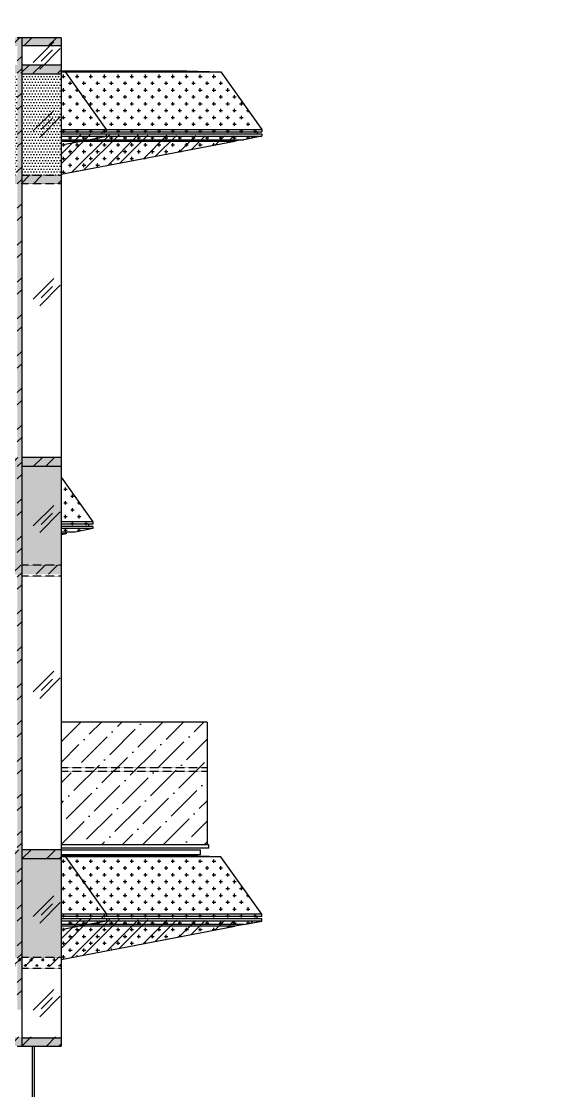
# Model space of a CAD drawing. Extents: x -3378 to 102197, y -3799 to 48702.
# Drawn here: x 8238 to 14126, y 23866 to 35584 of the extents above; entities that cross this region are included whole.
import ezdxf

# ---------------------------------------------------------------- set-up
doc = ezdxf.new("R2010")
doc.units = 0
doc.linetypes.add('HIDDEN', pattern=[0.375, 0.25, -0.125])
for name, color, linetype in [('(圖框)', 7, 'Continuous'), ('0-蝶翼', 7, 'Continuous'), ('GM_SECT_7', 7, 'Continuous'), ('GM_STEL_PRIM', 3, 'Continuous'), ('GM_STEL_SECD', 71, 'Continuous'), ('剖面線 HATCH', 251, 'Continuous'), ('玻璃 GLASS', 4, 'Continuous'), ('螺絲、螺栓', 4, 'Continuous'), ('金屬面材 METAL PANEL', 2, 'Continuous'), ('隱藏線 HIDDEN', 8, 'HIDDEN')]:
    doc.layers.add(name, color=color, linetype=linetype)
doc.styles.add('型式1', font='')
doc.styles.get('型式1').set_extended_font_data('PMingLiU')
pattern_1 = [(0, (-3626.21, -53760.06), (15.875, 31.75), [0, -31.75])]
pattern_2 = [(225, (-3626.2, -53760.06), (202.0558, -202.0558), []), (225, (-3760.9, -53760.06), (202.0558, -202.0558), [])]

# ---------------------------------------------------------------- blocks, each defined once
blk = doc.blocks.new('PLAN-圖框')
at = {"layer": '(圖框)', "color": 4, "linetype": 'Continuous', "lineweight": 0}
blk.add_3dface([(20500, -14391.5), (0, -14391.5), (0, 0), (20500, 0)], dxfattribs=at)
at = {"layer": '(圖框)', "color": 1, "linetype": 'Continuous', "lineweight": 40}
blk.add_3dface([(149.7, -14142.1), (20200.7, -14142.1), (20200.7, -249.4), (149.7, -249.4)], dxfattribs=at)
at = {"layer": '(圖框)', "style": '型式1'}
blk.add_attdef('全球人壽', (13776.3, -13971.5), '', height=124.7, dxfattribs=at)
at = {"style": '型式1', "width": 0.8}
blk.add_attdef('圖號-橫', (17230.3, -13782.2), '', height=103.4, dxfattribs=at)

msp = doc.modelspace()

# ---------------------------------------------------------------- hatches: boundary and pattern name
at = {"layer": 'GM_SECT_7'}
h = msp.add_hatch(dxfattribs=at)
h.set_pattern_fill('ANSI32', color=256, scale=30, angle=180)
h.set_pattern_definition(pattern_2)
h.paths.add_polyline_path([(8673.224, 35315.012), (8673.224, 35405.012), (1005.463, 35405.012), (1005.463, 35315.012)])
h = msp.add_hatch(dxfattribs=at)
h.set_pattern_fill('ANSI32', color=256, scale=30)
h.set_pattern_definition([(45, (-35053.8, -53760.06), (-202.0558, 202.0558), []), (45, (-34919.1, -53760.06), (-202.0558, 202.0558), [])])
h.paths.add_polyline_path([(8245.113, 24755.012), (8245.113, 35405.012), (8193.935, 35405.012), (8193.935, 24755.012)])
h = msp.add_hatch(dxfattribs=at)
h.set_pattern_fill('ANSI32', color=256, scale=30, angle=180)
h.set_pattern_definition(pattern_2)
h.paths.add_polyline_path([(8673.224, 35014.98), (8673.224, 35104.98), (1005.463, 35104.98), (1005.463, 35014.98)])
h = msp.add_hatch(dxfattribs=at)
h.set_pattern_fill('ANSI32', color=256, scale=30, angle=180)
h.set_pattern_definition(pattern_2)
h.paths.add_polyline_path([(5439.57, 33895.012), (5405.46, 33848.513), (1005.463, 33848.511), (1005.463, 33805.012), (8673.224, 33805.012), (8673.224, 33895.012)])
h = msp.add_hatch(dxfattribs=at)
h.set_pattern_fill('ANSI32', color=256, scale=30, angle=180)
h.set_pattern_definition(pattern_2)
h.paths.add_polyline_path([(905.462, 30805.012), (905.462, 30705.067), (8673.224, 30705.067), (8673.224, 30805.012)])
h = msp.add_hatch(dxfattribs=at)
h.set_pattern_fill('ANSI32', color=256, scale=30, angle=180)
h.set_pattern_definition(pattern_2)
h.paths.add_polyline_path([(905.462, 29548.512), (905.462, 29525.067), (8673.224, 29525.067), (8673.224, 29625.012), (4712.848, 29625.012), (4655.461, 29548.513)])
h = msp.add_hatch(dxfattribs=at)
h.set_pattern_fill('ANSI32', color=256, scale=30, angle=180)
h.set_pattern_definition(pattern_2)
h.paths.add_polyline_path([(905.462, 26504.98), (905.462, 26405.035), (8673.224, 26405.035), (8673.224, 26504.98)])
h = msp.add_hatch(dxfattribs=at)
h.set_pattern_fill('ANSI32', color=256, scale=30, angle=180)
h.set_pattern_definition(pattern_2)
h.paths.add_polyline_path([(4005.462, 25325.012), (4005.462, 25225.067), (8673.224, 25225.067), (8673.224, 25325.012)])
h = msp.add_hatch(dxfattribs=at)
h.set_pattern_fill('ANSI32', color=256, scale=30, angle=180)
h.set_pattern_definition([(225, (-3626.2, -55810.06), (202.0558, -202.0558), []), (225, (-3760.9, -55810.06), (202.0558, -202.0558), [])])
h.paths.add_polyline_path([(905.462, 24454.98), (905.462, 24355.035), (8673.224, 24355.035), (8673.224, 24454.98)])
at = {"layer": 'GM_STEL_PRIM'}
h = msp.add_hatch(dxfattribs=at)
h.set_pattern_fill('DOTS', color=256, scale=20)
h.set_pattern_definition(pattern_1)
h.paths.add_polyline_path([(8193.935, 35005.012), (7088.485, 35005.012), (7088.485, 33879.94), (8193.935, 33879.94)])
h.paths.add_polyline_path([(8673.224, 35005.012), (8245.113, 35005.012), (8245.113, 33879.94), (8673.224, 33879.94)])
h = msp.add_hatch(dxfattribs=at)
h.set_pattern_fill('DOTS', color=256, scale=20)
h.set_pattern_definition(pattern_1)
h.paths.add_polyline_path([(7001.513, 29600.016), (7001.513, 30755.012), (5505.462, 30755.012), (5505.462, 29600.016)])
h.paths.add_polyline_path([(8245.113, 30755.012), (8245.113, 29600.016), (8673.224, 29600.016), (8673.224, 30755.012)])
h.paths.add_polyline_path([(8193.935, 29600.016), (8193.935, 30755.012), (7088.485, 30755.012), (7088.485, 29600.016)])
h = msp.add_hatch(dxfattribs=at)
h.set_pattern_fill('DOTS', color=256, scale=20)
h.set_pattern_definition(pattern_1)
h.paths.add_polyline_path([(5505.462, 25325.012), (7001.513, 25325.012), (7001.513, 26405.012), (5505.462, 26405.012)])
h.paths.add_polyline_path([(7088.485, 25325.012), (8193.935, 25325.012), (8193.935, 26405.012), (7088.485, 26405.012)])
h.paths.add_polyline_path([(8245.113, 25325.012), (8673.224, 25325.012), (8673.224, 26405.012), (8245.113, 26405.012)])
at = {"layer": '剖面線 HATCH'}
h = msp.add_hatch(dxfattribs=at)
h.set_pattern_fill('CROSS', color=256, scale=10, angle=-90)
h.set_pattern_definition([(270, (-77509.61, 79656.16), (63.5, -63.5), [31.75, -95.25]), (360, (-77525.485, 79640.29), (63.5, 63.5), [31.75, -95.25])])
h.paths.add_polyline_path([(8673.224, 35315.012), (8673.224, 35405.012), (1005.463, 35405.012), (1005.463, 35315.012)])
h = msp.add_hatch(dxfattribs=at)
h.set_pattern_fill('CROSS', color=256, scale=10)
h.set_pattern_definition([(0, (-36090.36, -53760.06), (63.5, 63.5), [31.75, -95.25]), (90, (-36074.487, -53775.936), (-63.5, 63.5), [31.75, -95.25])])
h.paths.add_polyline_path([(8245.113, 24755.012), (8245.113, 35405.012), (8193.935, 35405.012), (8193.935, 24755.012)])
h = msp.add_hatch(dxfattribs=at)
h.set_pattern_fill('CROSS', color=256, scale=10, angle=-90)
h.set_pattern_definition([(270, (-77509.61, 79356.13), (63.5, -63.5), [31.75, -95.25]), (360, (-77525.485, 79340.256), (63.5, 63.5), [31.75, -95.25])])
h.paths.add_polyline_path([(8673.224, 35014.98), (8673.224, 35104.98), (1005.463, 35104.98), (1005.463, 35014.98)])
h = msp.add_hatch(dxfattribs=at)
h.set_pattern_fill('CROSS', color=256, scale=300)
h.set_pattern_definition([(0, (179680.38, -973468.63), (75, 75), [37.5, -112.5]), (90, (179699.13, -973487.38), (-75, 75), [37.5, -112.5])])
h.paths.add_polyline_path([(8673.224, 35030.037), (8673.224, 34347.537), (10874.166, 34324.712), (10874.166, 34399.712), (10424.167, 35030.037)])
h.paths.add_polyline_path([(8673.224, 34347.537), (8673.224, 33904.994), (10874.166, 34324.712)])
h = msp.add_hatch(dxfattribs=at)
h.set_pattern_fill('ANSI32', color=256, scale=600)
h.set_pattern_definition([(45, (179680.38, -973468.63), (-159.099026, 159.099026), []), (45, (179786.44, -973468.63), (-159.099026, 159.099026), [])])
h.paths.add_polyline_path([(10874.166, 34324.712), (8673.224, 34347.537), (8673.224, 33904.994)])
h = msp.add_hatch(dxfattribs=at)
h.set_pattern_fill('CROSS', color=256, scale=10, angle=-90)
h.set_pattern_definition([(270, (-77509.61, 78146.16), (63.5, -63.5), [31.75, -95.25]), (360, (-77525.485, 78130.29), (63.5, 63.5), [31.75, -95.25])])
h.paths.add_polyline_path([(5439.57, 33895.012), (5405.46, 33848.513), (1005.463, 33848.511), (1005.463, 33805.012), (8673.224, 33805.012), (8673.224, 33895.012)])
h = msp.add_hatch(dxfattribs=at)
h.set_pattern_fill('CROSS', color=256, scale=10, angle=-90)
h.set_pattern_definition([(270, (-80491.85, 75056.16), (63.5, -63.5), [31.75, -95.25]), (360, (-80507.724, 75040.29), (63.5, 63.5), [31.75, -95.25])])
h.paths.add_polyline_path([(905.462, 30805.012), (905.462, 30705.067), (8673.224, 30705.067), (8673.224, 30805.012)])
h = msp.add_hatch(dxfattribs=at)
h.set_pattern_fill('CROSS', color=256, scale=300)
h.set_pattern_definition([(0, (177829.08, -977768.656), (75, 75), [37.5, -112.5]), (90, (177847.83, -977787.406), (-75, 75), [37.5, -112.5])])
h.paths.add_polyline_path([(8673.224, 30589.443), (8673.224, 30047.512), (9022.868, 30024.687), (9022.868, 30099.687)])
h.paths.add_polyline_path([(8673.225, 30049.687), (8673.224, 29958.01), (9022.868, 30024.687)])
h = msp.add_hatch(dxfattribs=at)
h.set_pattern_fill('CROSS', color=256, scale=10, angle=-90)
h.set_pattern_definition([(270, (-80491.85, 73876.164), (63.5, -63.5), [31.75, -95.25]), (360, (-80507.724, 73860.29), (63.5, 63.5), [31.75, -95.25])])
h.paths.add_polyline_path([(905.462, 29548.512), (905.462, 29525.067), (8673.224, 29525.067), (8673.224, 29625.012), (4712.848, 29625.012), (4655.461, 29548.513)])
h = msp.add_hatch(dxfattribs=at)
h.set_pattern_fill('CROSS', color=256, scale=10, angle=-90)
h.set_pattern_definition([(270, (-80491.85, 70756.13), (63.5, -63.5), [31.75, -95.25]), (360, (-80507.724, 70740.256), (63.5, 63.5), [31.75, -95.25])])
h.paths.add_polyline_path([(905.462, 26504.98), (905.462, 26405.035), (8673.224, 26405.035), (8673.224, 26504.98)])
h = msp.add_hatch(dxfattribs=at)
h.set_pattern_fill('CROSS', color=256, scale=300)
h.set_pattern_definition([(0, (179680.5, -982068.63), (75, 75), [37.5, -112.5]), (90, (179699.25, -982087.38), (-75, 75), [37.5, -112.5])])
h.paths.add_polyline_path([(8673.345, 26430.037), (8673.345, 25747.537), (10874.287, 25724.712), (10874.287, 25799.712), (10424.288, 26430.037)])
h.paths.add_polyline_path([(8673.345, 25747.537), (8673.345, 25304.994), (10874.287, 25724.712)])
h = msp.add_hatch(dxfattribs=at)
h.set_pattern_fill('ANSI32', color=256, scale=600)
h.set_pattern_definition([(45, (179680.5, -982068.63), (-159.099026, 159.099026), []), (45, (179786.57, -982068.63), (-159.099026, 159.099026), [])])
h.paths.add_polyline_path([(10874.287, 25724.712), (8673.345, 25747.537), (8673.345, 25304.994)])
h = msp.add_hatch(dxfattribs=at)
h.set_pattern_fill('CROSS', color=256, scale=10, angle=-90)
h.set_pattern_definition([(270, (-80491.85, 69576.164), (63.5, -63.5), [31.75, -95.25]), (360, (-80507.724, 69560.29), (63.5, 63.5), [31.75, -95.25])])
h.paths.add_polyline_path([(4005.462, 25325.012), (4005.462, 25225.067), (8673.224, 25225.067), (8673.224, 25325.012)])
h = msp.add_hatch(dxfattribs=at)
h.set_pattern_fill('CROSS', color=256, scale=10, angle=-90)
h.set_pattern_definition([(270, (-80491.85, 68706.13), (63.5, -63.5), [31.75, -95.25]), (360, (-80507.724, 68690.256), (63.5, 63.5), [31.75, -95.25])])
h.paths.add_polyline_path([(905.462, 24454.98), (905.462, 24355.035), (8673.224, 24355.035), (8673.224, 24454.98)])
at = {"layer": '螺絲、螺栓'}
h = msp.add_hatch(dxfattribs=at)
h.set_pattern_fill('ANSI36', color=256, scale=50)
h.set_pattern_definition([(45, (-5471.3, -55605.15), (84.1899, 308.6963), [396.875, -79.375, 0, -79.375])])
h.paths.add_polyline_path([(10274.169, 27905.013), (8673.224, 27905.013), (8673.224, 26559.977), (10274.169, 26559.977)])

# ---------------------------------------------------------------- linework, layer by layer
at = {"layer": 'GM_STEL_SECD'}
for p, q in [((8357.581, 24355.012, 0), (8357.581, 22887.012, 0)), ((8378.581, 24355.012, 0), (8378.581, 22887.012, 0))]:
    msp.add_line(p, q, dxfattribs=at)
at = {"layer": '玻璃 GLASS'}
for p, q in [((8367.089, 35133.879), (8592.612, 35359.402)), ((8665.002, 35287.012), (8439.479, 35061.489)), ((8578.69, 35273.091), (8453.4, 35147.8)), ((8367.089, 34383.284), (8592.612, 34608.807)), ((8665.002, 34536.417), (8439.479, 34310.894)), ((8578.69, 34522.496), (8453.4, 34397.205)), ((8367.089, 32539.372), (8592.612, 32764.895)), ((8665.002, 32692.505), (8439.479, 32466.982)), ((8578.69, 32678.584), (8453.4, 32553.293)), ((8367.089, 30054.619), (8592.612, 30280.142)), ((8665.002, 30207.752), (8439.479, 29982.229)), ((8578.69, 30193.831), (8453.4, 30068.54)), ((8367.089, 28236.971), (8592.612, 28462.494)), ((8665.002, 28390.104), (8439.479, 28164.581)), ((8578.69, 28376.183), (8453.4, 28250.892)), ((10274.169, 27905.013, 0), (8673.224, 27904.953, 0)), ((10274.169, 27905.013, 0), (10274.166, 26560.036, 0)), ((8367.089, 25775.244), (8592.612, 26000.767)), ((8665.002, 25928.377), (8439.479, 25702.854)), ((8578.69, 25914.456), (8453.4, 25789.165)), ((8367.089, 24747.795), (8592.612, 24973.318)), ((8665.002, 24900.928), (8439.479, 24675.405)), ((8578.69, 24887.007), (8453.4, 24761.716))]:
    msp.add_line(p, q, dxfattribs=at)
at = {"layer": '玻璃 GLASS', "elevation": 0}
msp.add_lwpolyline([(10204.819, 27905.013), (10204.819, 27905.013, -0.000000058), (10204.819, 27905.013, -0.000000142), (10204.819, 27905.012, -0.000000053), (10204.819, 27905.012, 0.000000132), (10204.819, 27905.012, 0.000000119), (10204.819, 27905.012, -0.000000053), (10204.819, 27905.012, -0.000000184), (10204.819, 27905.012, -0.000000138), (10204.819, 27905.012, 0.000000107), (10204.819, 27905.012, -0.00000014), (10204.819, 27905.012, -0.000000058), (10204.819, 27905.012, 0.00000021), (10204.819, 27905.011, 0.000000235), (10204.819, 27905.011, 0.000000197), (10204.819, 27905.011, 0.000000184), (10204.819, 27905.011, 0.00000005), (10204.819, 27905.011), (10204.819, 27905.011, 0.000000057)], format="xyb", dxfattribs=at)
at = {"layer": '金屬面材 METAL PANEL'}
for p, q in [((8245.113, 35405.012, 0), (8193.935, 35405.012, 0)), ((8621.586, 35405.012, 0), (8245.113, 35405.012, 0)), ((8245.113, 24355.012, 0), (8245.113, 35405.012, 0)), ((8673.224, 35405.012, 0), (8621.585, 35405.012, 0)), ((8673.224, 35405.012, 0), (8673.224, 24355.012, 0)), ((8673.224, 35315.012, 0), (8245.113, 35315.012, 0)), ((8673.222, 35104.98, 0), (8245.113, 35104.98, 0)), ((10049.167, 35040.037, 0), (8673.224, 35040.018, 0)), ((10049.167, 35040.037, 0), (10424.167, 35030.037, 0)), ((8673.224, 35005.012, 0), (8245.113, 35005.012, 0)), ((8722.149, 35030.012, 0), (8673.224, 35031.317, 0)), ((8673.225, 35030.012, 0), (8722.149, 35030.012, 0)), ((8722.148, 35030.013, 0), (10424.167, 35030.037, 0)), ((9172.149, 34399.687, 0), (8722.149, 35030.012, 0)), ((10424.167, 35030.037, 0), (10874.167, 34399.712, 0)), ((8673.224, 34399.687, 0), (9172.149, 34399.687, 0)), ((8673.225, 34374.687, 0), (9172.149, 34374.687, 0)), ((8673.225, 34349.687, 0), (9172.149, 34349.687, 0)), ((9122.149, 34349.687, 0), (9122.149, 34374.687, 0)), ((9172.149, 34399.688, 0), (10874.167, 34399.712, 0)), ((9172.149, 34374.687, 0), (9172.149, 34399.687, 0)), ((9172.149, 34374.688, 0), (10874.167, 34374.712, 0)), ((9172.149, 34349.688, 0), (10874.167, 34349.712, 0)), ((9172.149, 34324.687, 0), (9172.149, 34349.687, 0)), ((10824.166, 34374.712, 0), (10824.166, 34349.712, 0)), ((10874.166, 34399.712, 0), (10874.166, 34374.712, 0)), ((10874.166, 34349.712, 0), (10874.166, 34324.712, 0)), ((8673.224, 34324.687, 0), (9172.149, 34324.687, 0)), ((8673.224, 34287.222, 0), (8975.69, 34287.222, 0)), ((8673.224, 34271.437, 0), (8876.898, 34271.437, 0)), ((10579.478, 34268.515, 0), (8673.224, 33904.994, 0)), ((8877.46, 34268.49, 0), (8673.224, 34268.49, 0)), ((8673.225, 34229.543, 0), (8877.46, 34268.49, 0)), ((8876.898, 34271.437, 0), (8959.682, 34287.224, 0)), ((8877.46, 34268.49, 0), (8876.898, 34271.437, 0)), ((8876.905, 34271.438, 0), (10578.916, 34271.462, 0)), ((10579.478, 34268.515, 0), (8877.46, 34268.491, 0)), ((8975.69, 34287.222, 0), (9172.149, 34324.687, 0)), ((8975.697, 34287.224, 0), (10677.707, 34287.247, 0)), ((9172.149, 34324.688, 0), (10874.167, 34324.712, 0)), ((10661.691, 34287.247, 0), (10578.916, 34271.462, 0)), ((10578.916, 34271.462, 0), (10579.478, 34268.515, 0)), ((10874.167, 34324.712, 0), (10677.707, 34287.247, 0)), ((8673.224, 30805.012, 0), (8245.113, 30805.012, 0)), ((8673.224, 30705.012, 0), (8245.113, 30705.012, 0)), ((8673.224, 30589.443, 0), (9022.869, 30099.687, 0)), ((9022.869, 30099.687, 0), (8673.224, 30099.687, 0)), ((9022.869, 30024.687, 0), (8673.224, 30024.687, 0)), ((9022.869, 30074.687, 0), (8673.225, 30074.687, 0)), ((9022.869, 30049.687, 0), (8673.225, 30049.687, 0)), ((9022.869, 30024.687, 0), (8826.409, 29987.222, 0)), ((8972.869, 30074.687, 0), (8972.869, 30049.687, 0)), ((9022.869, 30099.687, 0), (9022.869, 30074.687, 0)), ((9022.869, 30049.687, 0), (9022.869, 30024.687, 0)), ((8826.409, 29987.222, 0), (8673.224, 29987.222, 0)), ((8728.179, 29968.49, 0), (8673.224, 29958.01, 0)), ((8728.179, 29968.49, 0), (8673.225, 29968.49, 0)), ((8724.607, 29987.222, 0), (8728.179, 29968.49, 0)), ((8673.542, 26504.98, 0), (8245.113, 26504.98, 0)), ((10292.166, 26560.037, 0), (8673.224, 26559.977, 0)), ((10292.166, 26525.037, 0), (8673.224, 26524.977, 0)), ((8673.224, 26505.037, 0), (9760.332, 26505.037, 0)), ((8673.224, 26504.98, 0), (10201.646, 26505.037, 0)), ((10201.646, 26450.037, 0), (10201.646, 26505.037, 0)), ((10292.166, 26525.037, 0), (10292.166, 26560.037, 0)), ((8673.224, 26405.012, 0), (8245.113, 26405.012, 0)), ((10201.646, 26450.037, 0), (8673.224, 26449.98, 0)), ((10049.166, 26440.037, 0), (8673.224, 26440.018, 0)), ((8673.224, 26431.317, 0), (8722.149, 26430.012, 0)), ((8722.149, 26430.012, 0), (8673.225, 26430.012, 0)), ((8686.167, 26435.119, 0), (8686.167, 26449.981, 0)), ((10424.166, 26430.037, 0), (8722.148, 26430.013, 0)), ((8722.149, 26430.012, 0), (9172.149, 25799.687, 0)), ((9995.602, 26440.036, 0), (9995.574, 26440.037, 0)), ((10424.166, 26430.037, 0), (10049.166, 26440.037, 0)), ((10874.166, 25799.712, 0), (10424.166, 26430.037, 0)), ((9172.149, 25799.687, 0), (8673.224, 25799.687, 0)), ((10874.166, 25799.712, 0), (9172.149, 25799.688, 0)), ((9172.149, 25799.687, 0), (9172.149, 25774.687, 0)), ((10874.166, 25774.712, 0), (10874.166, 25799.712, 0)), ((9172.149, 25724.687, 0), (8673.224, 25724.687, 0)), ((8975.69, 25687.222, 0), (8673.224, 25687.222, 0)), ((8673.224, 25671.437, 0), (8876.898, 25671.437, 0)), ((8673.224, 25304.995, 0), (10579.476, 25668.515, 0)), ((8877.46, 25668.49, 0), (8673.224, 25629.543, 0)), ((9172.149, 25774.687, 0), (8673.225, 25774.687, 0)), ((9172.149, 25749.687, 0), (8673.225, 25749.687, 0)), ((8877.46, 25668.49, 0), (8673.225, 25668.49, 0)), ((8959.667, 25687.221, 0), (8876.898, 25671.437, 0)), ((8876.898, 25671.437, 0), (8877.46, 25668.49, 0)), ((8876.905, 25671.438, 0), (10578.914, 25671.462, 0)), ((10579.476, 25668.515, 0), (8877.46, 25668.491, 0)), ((9172.149, 25724.687, 0), (8975.69, 25687.222, 0)), ((10677.706, 25687.247, 0), (8975.697, 25687.224, 0)), ((9122.149, 25774.687, 0), (9122.149, 25749.687, 0)), ((10874.166, 25774.712, 0), (9172.149, 25774.688, 0)), ((10874.166, 25749.712, 0), (9172.149, 25749.688, 0)), ((9172.149, 25749.687, 0), (9172.149, 25724.687, 0)), ((10874.166, 25724.712, 0), (9172.149, 25724.688, 0)), ((10578.914, 25671.462, 0), (10661.69, 25687.247, 0)), ((10579.476, 25668.515, 0), (10578.914, 25671.462, 0)), ((10677.706, 25687.247, 0), (10874.166, 25724.712, 0)), ((10824.166, 25749.712, 0), (10824.166, 25774.712, 0)), ((10874.166, 25724.712, 0), (10874.166, 25749.712, 0)), ((8245.113, 24445.012, 0), (8673.224, 24445.012, 0)), ((8193.935, 24355.012, 0), (8245.113, 24355.012, 0)), ((8245.113, 24355.012, 0), (8621.586, 24355.012, 0)), ((8621.585, 24355.012, 0), (8673.224, 24355.012, 0))]:
    msp.add_line(p, q, dxfattribs=at)
at = {"layer": '隱藏線 HIDDEN', "ltscale": 10}
for p, q in [((8673.224, 33895.012, 0), (8245.113, 33895.012, 0)), ((8673.224, 33805.004, 0), (8245.113, 33805.004, 0)), ((8673.224, 29625.012), (8245.113, 29625.012)), ((8673.224, 29505.012), (8245.113, 29505.012)), ((10274.187, 27405.013, 0), (8673.242, 27404.953, 0)), ((10274.189, 27365.013, 0), (8673.244, 27364.953, 0)), ((8673.224, 25325.012, 0), (8245.113, 25325.012, 0)), ((8673.224, 25205.012, 0), (8245.113, 25205.012, 0))]:
    msp.add_line(p, q, dxfattribs=at)

# ---------------------------------------------------------------- block references
at = {"layer": '0-蝶翼', "xscale": 1.89, "yscale": 1.89, "zscale": 1.89}
msp.add_blockref('PLAN-圖框', (-3377.946, 41739.237), dxfattribs=at)

doc.saveas('drawing.dxf')
